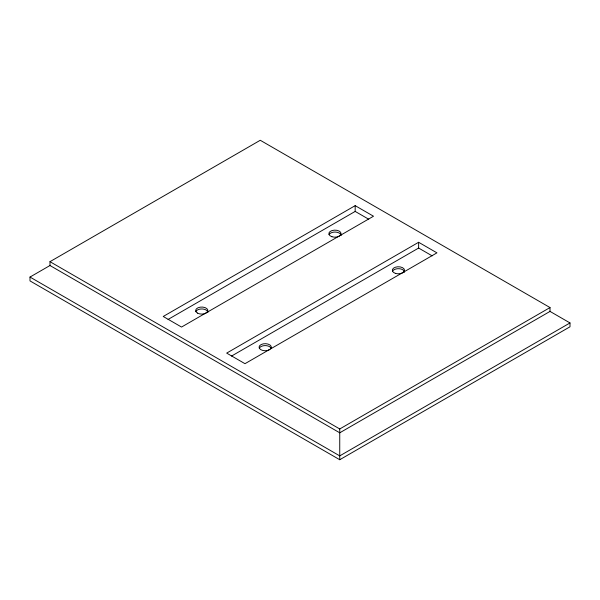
<?xml version="1.0" encoding="UTF-8"?>
<svg xmlns="http://www.w3.org/2000/svg" width="600" height="600" viewBox="0 0 600 600"><rect width="100%" height="100%" fill="white"/><g stroke="black" fill="none" stroke-linecap="round" stroke-linejoin="round"><path stroke-width="0.9" d="M49.98 261.675L260.257 140.273L550.02 307.56L550.02 311.407L339.743 432.81L49.98 265.515L49.98 261.675L339.743 428.963L550.02 307.56M549.727 311.243L570 322.942L570 326.79L339.743 459.728L30 280.905L30 277.058L50.273 265.35M355.178 205.65L163.222 316.478L181.538 327.053L373.5 216.225L355.178 205.65L355.178 211.417L168.083 319.44M418.627 242.28L226.673 353.108L244.987 363.683L436.942 252.855L418.627 242.28L418.627 248.048L231.532 356.07M570 322.942L339.743 455.88L30 277.058M355.178 211.417L368.722 219.233M418.627 248.048L432.165 255.862M339.743 428.963L339.743 459.728M269.528 349.71A6.12 3.532 0 0 1 259.44 348.413A6.12 3.532 0 0 1 265.733 343.688A6.12 3.532 0 0 1 270.495 348.975M392.505 271.298A6.12 3.532 0 0 1 399.217 268.71A6.12 3.532 0 0 1 404.543 272.212M259.282 348.218A6.12 3.532 0 0 1 265.192 345.593A6.12 3.532 0 0 1 271.11 348.218M329.055 234.667A6.12 3.532 0 0 1 335.767 232.08A6.12 3.532 0 0 1 341.093 235.583M195.833 311.58A6.12 3.532 0 0 1 202.545 308.993A6.12 3.532 0 0 1 207.87 312.495M395.355 273.353A6.12 3.532 0 0 0 404.543 270.293A6.12 3.532 0 0 0 395.355 267.233A6.12 3.532 0 0 0 395.355 273.353M331.913 236.722A6.12 3.532 0 0 0 341.093 233.663A6.12 3.532 0 0 0 331.913 230.603A6.12 3.532 0 0 0 331.913 236.722M197.423 313.072A6.12 3.532 0 0 0 207.66 311.49A6.12 3.532 0 0 0 200.167 307.163A6.12 3.532 0 0 0 197.423 313.072"/></g></svg>
